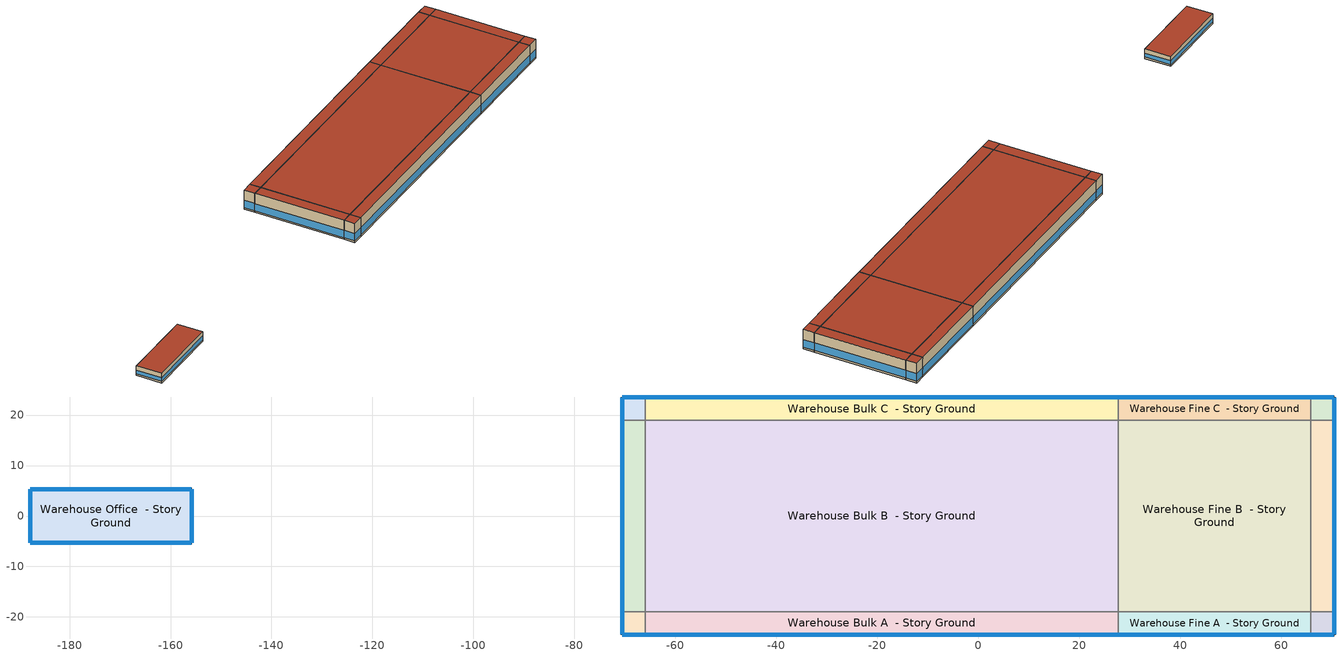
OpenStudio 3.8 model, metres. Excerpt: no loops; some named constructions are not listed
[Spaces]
Warehouse Bulk A end_a - Story Ground
 floor ground (Foundation F 126 Perim 914 Area 209): -70.5,-23.5 -70.5,-18.93 -65.92,-18.93 -65.92,-23.5 z0
 wall outside: -70.5,-18.93 -70.5,-23.5 -65.92,-23.5 z0:8.53
 wall to Warehouse Bulk B end_a - Story Ground: -65.92,-18.93 -70.5,-18.93 z0:8.53
 wall to Warehouse Bulk A  - Story Ground: -65.92,-23.5 -65.92,-18.93 z0:8.53
 window (Window U-0.91 SHGC 0.53): -70.5,-18.95 -70.5,-23.47 / -70.47,-23.5 -65.95,-23.5 z0.76:4.04
 roof outside: -65.92,-23.5 -65.92,-18.93 -70.5,-18.93 -70.5,-23.5 z8.53
Warehouse Bulk B end_a - Story Ground
 floor ground (Foundation F 126 Perim 3785 Area 17307): -70.5,-18.93 -70.5,18.93 -65.92,18.93 -65.92,-18.93 z0
 wall outside: -70.5,18.93 -70.5,-18.93 z0:8.53
 wall to Warehouse Bulk C end_a - Story Ground: -65.92,18.93 -70.5,18.93 z0:8.53
 wall to Warehouse Bulk B  - Story Ground: -65.92,-18.93 -65.92,18.93 z0:8.53
 window (Window U-0.91 SHGC 0.53): -70.5,18.9 -70.5,-18.9 z0.76:4.01
 roof outside: -65.92,-18.93 -65.92,18.93 -70.5,18.93 -70.5,-18.93 z8.53
Warehouse Bulk C end_a - Story Ground
 floor ground (Foundation F 126 Perim 914 Area 209): -70.5,18.93 -70.5,23.5 -65.92,23.5 -65.92,18.93 z0
 wall outside: -65.92,23.5 -70.5,23.5 -70.5,18.93 z0:8.53
 wall to Warehouse Bulk C  - Story Ground: -65.92,18.93 -65.92,23.5 z0:8.53
 window (Window U-0.91 SHGC 0.53): -70.5,23.47 -70.5,18.95 / -65.95,23.5 -70.47,23.5 z0.76:4.04
 roof outside: -65.92,18.93 -65.92,23.5 -70.5,23.5 -70.5,18.93 z8.53
Warehouse Bulk A  - Story Ground
 floor ground (Foundation F 126 Perim 9369 Area 42836): -65.92,-23.5 -65.92,-18.93 27.77,-18.93 27.77,-23.5 z0
 wall outside: -65.92,-23.5 27.77,-23.5 z0:8.53
 wall to Warehouse Bulk B  - Story Ground: 27.77,-18.93 -65.92,-18.93 z0:8.53
 wall to Warehouse Fine A  - Story Ground: 27.77,-23.5 27.77,-18.93 z0:8.53
 window (Window U-0.91 SHGC 0.53): -65.9,-23.5 27.74,-23.5 z0.76:4.01
 roof outside: 27.77,-23.5 27.77,-18.93 -65.92,-18.93 -65.92,-23.5 z8.53
Warehouse Bulk B  - Story Ground
 floor ground (Foundation F 126 Perim 0 Area 354661): -65.92,-18.93 -65.92,18.93 27.77,18.93 27.77,-18.93 z0
 wall to Warehouse Bulk C  - Story Ground: 27.77,18.93 -65.92,18.93 z0:8.53
 wall to Warehouse Fine B  - Story Ground: 27.77,-18.93 27.77,18.93 z0:8.53
 roof outside: 27.77,-18.93 27.77,18.93 -65.92,18.93 -65.92,-18.93 z8.53
Warehouse Bulk C  - Story Ground
 floor ground (Foundation F 126 Perim 9369 Area 42836): -65.92,18.93 -65.92,23.5 27.77,23.5 27.77,18.93 z0
 wall outside: 27.77,23.5 -65.92,23.5 z0:8.53
 wall to Warehouse Fine C  - Story Ground: 27.77,18.93 27.77,23.5 z0:8.53
 window (Window U-0.91 SHGC 0.53): 27.74,23.5 -65.9,23.5 z0.76:4.01
 roof outside: 27.77,18.93 27.77,23.5 -65.92,23.5 -65.92,18.93 z8.53
Warehouse Fine A  - Story Ground
 floor ground (Foundation F 126 Perim 3816 Area 17445): 27.77,-23.5 27.77,-18.93 65.92,-18.93 65.92,-23.5 z0
 wall outside: 27.77,-23.5 65.92,-23.5 z0:8.53
 wall to Warehouse Fine B  - Story Ground: 65.92,-18.93 27.77,-18.93 z0:8.53
 wall to Warehouse Fine A end_b - Story Ground: 65.92,-23.5 65.92,-18.93 z0:8.53
 window (Window U-0.91 SHGC 0.53): 27.79,-23.5 65.9,-23.5 z0.76:4.01
 roof outside: 65.92,-23.5 65.92,-18.93 27.77,-18.93 27.77,-23.5 z8.53
Warehouse Fine B  - Story Ground
 floor ground (Foundation F 126 Perim 0 Area 144433): 27.77,-18.93 27.77,18.93 65.92,18.93 65.92,-18.93 z0
 wall to Warehouse Fine C  - Story Ground: 65.92,18.93 27.77,18.93 z0:8.53
 wall to Warehouse Fine B end_b - Story Ground: 65.92,-18.93 65.92,18.93 z0:8.53
 roof outside: 65.92,-18.93 65.92,18.93 27.77,18.93 27.77,-18.93 z8.53
Warehouse Fine C  - Story Ground
 floor ground (Foundation F 126 Perim 3816 Area 17445): 27.77,18.93 27.77,23.5 65.92,23.5 65.92,18.93 z0
 wall outside: 65.92,23.5 27.77,23.5 z0:8.53
 wall to Warehouse Fine C end_b - Story Ground: 65.92,18.93 65.92,23.5 z0:8.53
 window (Window U-0.91 SHGC 0.53): 65.9,23.5 27.79,23.5 z0.76:4.01
 roof outside: 65.92,18.93 65.92,23.5 27.77,23.5 27.77,18.93 z8.53
Warehouse Fine A end_b - Story Ground
 floor ground (Foundation F 126 Perim 914 Area 209): 65.92,-23.5 65.92,-18.93 70.5,-18.93 70.5,-23.5 z0
 wall outside: 65.92,-23.5 70.5,-23.5 70.5,-18.93 z0:8.53
 wall to Warehouse Fine B end_b - Story Ground: 70.5,-18.93 65.92,-18.93 z0:8.53
 window (Window U-0.91 SHGC 0.53): 65.95,-23.5 70.47,-23.5 / 70.5,-23.47 70.5,-18.95 z0.76:4.04
 roof outside: 70.5,-23.5 70.5,-18.93 65.92,-18.93 65.92,-23.5 z8.53
Warehouse Fine B end_b - Story Ground
 floor ground (Foundation F 126 Perim 3785 Area 17307): 65.92,-18.93 65.92,18.93 70.5,18.93 70.5,-18.93 z0
 wall outside: 70.5,-18.93 70.5,18.93 z0:8.53
 wall to Warehouse Fine C end_b - Story Ground: 70.5,18.93 65.92,18.93 z0:8.53
 window (Window U-0.91 SHGC 0.53): 70.5,-18.9 70.5,18.9 z0.76:4.01
 roof outside: 70.5,-18.93 70.5,18.93 65.92,18.93 65.92,-18.93 z8.53
Warehouse Fine C end_b - Story Ground
 floor ground (Foundation F 126 Perim 914 Area 209): 65.92,18.93 65.92,23.5 70.5,23.5 70.5,18.93 z0
 wall outside: 70.5,18.93 70.5,23.5 65.92,23.5 z0:8.53
 window (Window U-0.91 SHGC 0.53): 70.47,23.5 65.95,23.5 / 70.5,18.95 70.5,23.47 z0.76:4.04
 roof outside: 70.5,18.93 70.5,23.5 65.92,23.5 65.92,18.93 z8.53
Warehouse Office  - Story Ground
 floor ground (Foundation F 126 Perim 8534 Area 34142): -187.84,-5.33 -187.84,5.33 -155.84,5.33 -155.84,-5.33 z0
 wall outside: -187.84,5.33 -187.84,-5.33 -155.84,-5.33 -155.84,5.33 -187.84,5.33 z0:4.27
 window (Window U-0.91 SHGC 0.53): -155.84,-5.31 -155.84,5.31 / -155.87,5.33 -187.82,5.33 / -187.82,-5.33 -155.87,-5.33 / -187.84,5.31 -187.84,-5.31 z0.76:2.39
 roof outside: -155.84,-5.33 -155.84,5.33 -187.84,5.33 -187.84,-5.33 z4.27
[Schedule:Ruleset]
Name | Default Day Schedule | Summer Design Day Schedule | Winter Design Day Schedule
Warehouse BLDG_LIGHT_STORAGE_SCH | Warehouse BLDG_LIGHT_STORAGE_SCH Default | Warehouse BLDG_LIGHT_STORAGE_SCH Summer Design Day | Warehouse BLDG_LIGHT_STORAGE_SCH Winter Design Day
Warehouse Bldg Equip | Warehouse Bldg Equip Default | Warehouse Bldg Equip Summer Design Day | Warehouse Bldg Equip Winter Design Day
Clothing Schedule | Clothing Schedule Default Winter Clothes
Warehouse BLDG_LIGHT_OFFICE_SCH | Warehouse BLDG_LIGHT_OFFICE_SCH Default | Warehouse BLDG_LIGHT_OFFICE_SCH Summer Design Day | Warehouse BLDG_LIGHT_OFFICE_SCH Winter Design Day
Warehouse Office_Plug_SCH | Warehouse Office_Plug_SCH Default | Warehouse Office_Plug_SCH Summer Design Day | Warehouse Office_Plug_SCH Winter Design Day
[Schedule:Day]
Warehouse Bldg Occ WntrDsn|Wknd Day: Average, 8, 30, 0, 24, 0, 0
Warehouse BLDG_LIGHT_STORAGE_SCH Default: Average, 8, 30, 0.1, 24, 0, 0.1
Warehouse BLDG_LIGHT_STORAGE_SCH Summer Design Day; Always On Default; Clothing Schedule Default Winter Clothes; Warehouse BLDG_LIGHT_OFFICE_SCH Summer Design Day; Warehouse Office_Plug_SCH Summer Design Day: No, 24, 0, 1
Warehouse BLDG_LIGHT_STORAGE_SCH Wkdy Day: Average, 0, 15, 0.6, 0, 30, 0.475, 0, 45, 0.35, 1, 0, 0.225, 1, 15, 0.1, 4, 0, 0.1, 4, 15, 0.225, 4, 30, 0.35, 4, 45, 0.475, 5, 0, 0.6, 5, 15, 0.6375, 5, 30, 0.675, 5, 45, 0.7125, 6, 0, 0.75, 6, 15, 0.775, 6, 30, 0.8, 6, 45, 0.825, 7, 0, 0.85, 22, 15, 0.85, 22, 30, 0.825, 22, 45, 0.8, 23, 0, 0.775, 23, 15, 0.75, 23, 30, 0.7125, 23, 45, 0.675, 24, 0, 0.6375
Warehouse BLDG_LIGHT_STORAGE_SCH Winter Design Day; Work Efficiency Schedule Default; Warehouse BLDG_LIGHT_OFFICE_SCH Winter Design Day; Warehouse Office_Plug_SCH Winter Design Day: No, 24, 0, 0
Warehouse Bldg Equip Default: Average, 5, 30, 0.25, 23, 45, 1, 24, 0, 0.25
Warehouse Bldg Equip Summer Design Day; Warehouse Bldg Equip Winter Design Day: No, 8, 0, 0.25, 17, 0, 1, 24, 0, 0.25
Warehouse Bldg Equip Wknd|Hol Day: Average, 8, 30, 0.25, 24, 0, 0.25
Clothing Schedule Summer Clothes: No, 24, 0, 0.5
Air Velocity Schedule Default: No, 24, 0, 0.2
Warehouse BLDG_LIGHT_OFFICE_SCH Default: Average, 8, 30, 0.18, 24, 0, 0.18
Warehouse BLDG_LIGHT_OFFICE_SCH Wkdy Day: Average, 0, 15, 0.521794, 0, 30, 0.436345, 0, 45, 0.350897, 1, 0, 0.265448, 1, 15, 0.18, 3, 0, 0.18, 3, 15, 0.184186, 3, 30, 0.188371, 3, 45, 0.192556, 4, 0, 0.196742, 4, 15, 0.237373, 4, 30, 0.278005, 4, 45, 0.318636, 5, 0, 0.359268, 5, 15, 0.434115, 5, 30, 0.508963, 5, 45, 0.583811, 6, 0, 0.658658, 13, 37, 0.658658, 13, 52, 0.639412, 14, 7, 0.620165, 14, 22, 0.600919, 14, 37, 0.581672, 14, 52, 0.600919, 15, 7, 0.620165, 15, 22, 0.639412, 15, 37, 0.658658, 23, 15, 0.658658, 23, 30, 0.624442, 23, 45, 0.590226, 24, 0, 0.55601
Warehouse Office_Plug_SCH Default: Average, 8, 30, 0.25545, 24, 0, 0.25545
Warehouse Office_Plug_SCH Wkdy Day: Average, 0, 15, 0.484677, 0, 30, 0.427371, 0, 45, 0.370064, 1, 0, 0.312757, 1, 15, 0.25545, 3, 0, 0.25545, 3, 15, 0.264289, 3, 30, 0.273128, 3, 45, 0.281967, 4, 0, 0.290807, 4, 15, 0.339274, 4, 30, 0.387742, 4, 45, 0.43621, 5, 0, 0.484677, 5, 15, 0.605847, 5, 30, 0.727016, 5, 45, 0.848186, 6, 0, 0.969355, 23, 15, 0.969355, 23, 30, 0.848186, 23, 45, 0.727016, 24, 0, 0.605847
Warehouse HtgSetp Sat Day: Average, 2, 30, 21.1, 14, 30, 16.6556, 24, 0, 21.1
Warehouse HtgSetp Sun Day: Average, 8, 30, 16.6556, 24, 0, 16.6556
Warehouse Cooling Setpoint Sat Day: Average, 0, 30, 24, 16, 30, 29, 24, 0, 24
Warehouse Cooling Setpoint Wkdy|SmrDsn Day: Average, 3, 30, 29, 23, 45, 24, 24, 0, 29
Building Hours of Operation NonResidential Sunday: No, 8, 30, 0, 14, 45, 1, 24, 0, 0
autogen Warehouse Activity 0_day_sch: Average, 24, 0, 120
autogen Warehouse ClgSetp BulkStorage 0_day_sch: Average, 24, 0, 50
autogen Warehouse ClgSetp FineStorage 0_day_sch: Average, 24, 0, 26.7
autogen Warehouse HtgSetp BulkStorage 0_day_sch: Average, 24, 0, 7.2
autogen Warehouse HtgSetp FineStorage 0_day_sch: Average, 24, 0, 15.56
[Schedule:Rule] Rule Order=0; Date Specification Type=DateRange; Start Day=1
Name | Schedule Ruleset | Day Schedule | Apply Monday | Apply Tuesday | Apply Wednesday | Apply Thursday | Apply Friday | Start Month | End Month | End Day | Apply Sunday | Apply Saturday
Schedule Rule 2 | Warehouse BLDG_LIGHT_STORAGE_SCH | Warehouse BLDG_LIGHT_STORAGE_SCH Wkdy Day | Yes | Yes | Yes | Yes | Yes | 1 | 12 | 31
Schedule Rule 4 | Warehouse Bldg Equip | Warehouse Bldg Equip Wknd|Hol Day |  |  |  |  |  | 1 | 12 | 31 | Yes | Yes
Schedule Rule 5 | Clothing Schedule | Clothing Schedule Summer Clothes |  |  |  |  |  | 5 | 9 | 30
Schedule Rule 6 | Warehouse BLDG_LIGHT_OFFICE_SCH | Warehouse BLDG_LIGHT_OFFICE_SCH Wkdy Day | Yes | Yes | Yes | Yes | Yes | 1 | 12 | 31
Schedule Rule 7 | Warehouse Office_Plug_SCH | Warehouse Office_Plug_SCH Wkdy Day | Yes | Yes | Yes | Yes | Yes | 1 | 12 | 31
